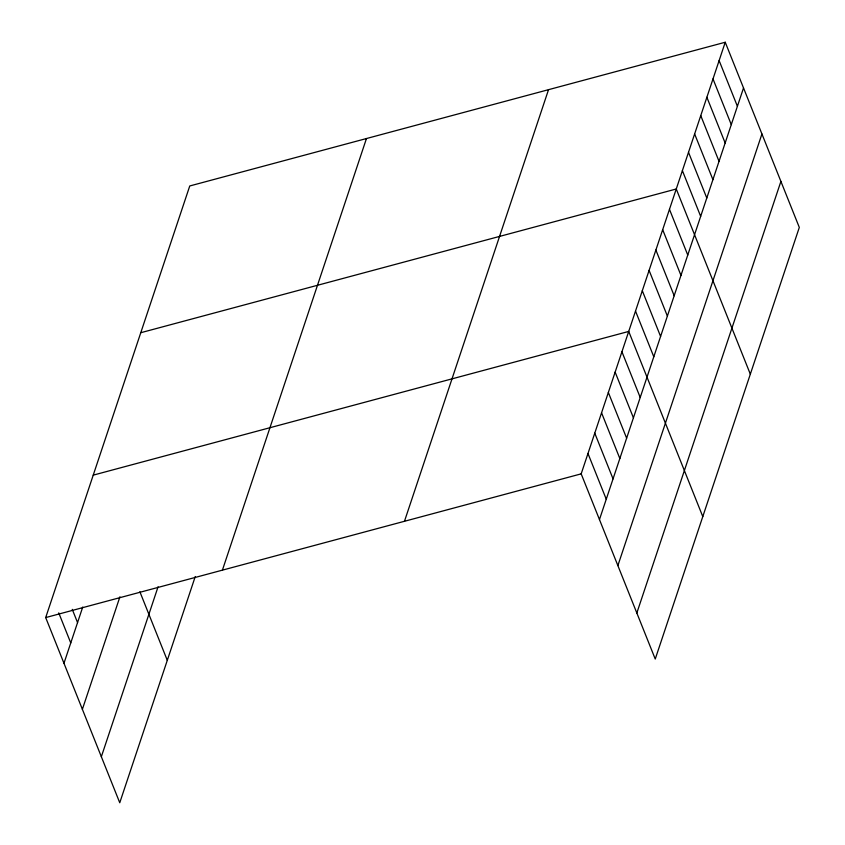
<?xml version="1.0" encoding="UTF-8"?>
<svg xmlns="http://www.w3.org/2000/svg" width="845" height="845" viewBox="0 0 845 845"><rect width="100%" height="100%" fill="white"/><g stroke="black" fill="none" stroke-linecap="round" stroke-linejoin="round"><path stroke-width="1.27" d="M195.258 576.533L119.758 802.75L45.693 617.579L189.755 185.963L725.242 42.25L799.307 227.421L655.245 659.037L581.18 473.855L725.242 42.25M63.966 663.283L82.747 607.027M82.377 709.304L119.927 596.792M101.347 756.729L158.078 586.768M222.404 570.153L366.466 138.538M404.47 521.28L548.532 89.676M599.464 519.559L743.526 87.954M617.875 565.59L761.936 133.975M636.834 613.005L780.907 181.4M140.766 332.719L676.264 188.995L750.328 374.166M93.225 475.143L628.722 331.43L702.786 516.601M45.693 617.579L581.18 473.855M719.127 60.597L737.4 106.29M713 78.934L731.284 124.637M706.874 97.281L725.158 142.985M700.759 115.628L719.032 161.321M694.632 133.964L712.916 179.668M688.506 152.311L706.79 198.015M682.39 170.658L700.663 216.352M669.472 209.349L687.756 255.042M662.681 229.692L680.964 275.396M655.889 250.035L674.173 295.739M649.097 270.389L667.381 316.083M642.306 290.733L660.589 336.437M635.514 311.076L653.798 356.78M621.931 351.774L640.214 397.477M615.139 372.127L633.423 417.821M608.347 392.471L626.631 438.175M601.555 412.814L619.839 458.518M594.764 433.168L613.047 478.861M587.972 453.511L606.256 499.215M139.879 591.764L167.289 660.315M72.258 609.351L77.55 622.585M58.738 612.868L70.758 642.929"/></g></svg>
